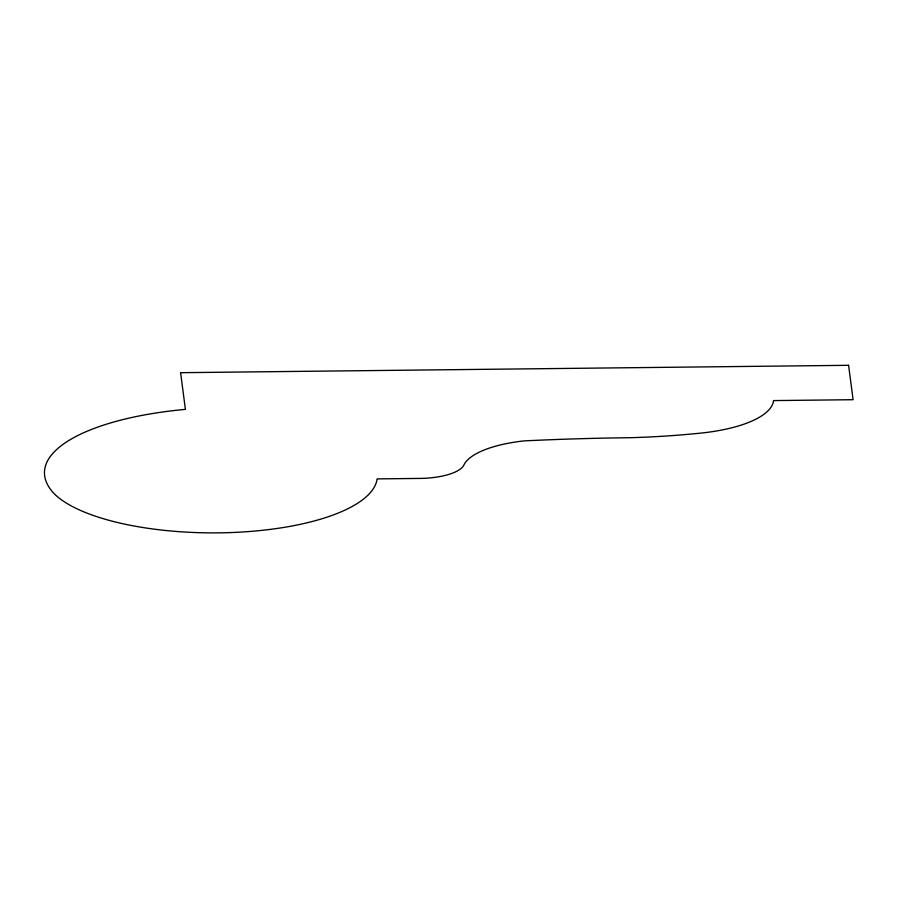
<?xml version="1.0" encoding="UTF-8"?>
<svg xmlns="http://www.w3.org/2000/svg" width="898" height="898" viewBox="0 0 898 898"><rect width="100%" height="100%" fill="white"/><g stroke="black" fill="none" stroke-linecap="round" stroke-linejoin="round"><path stroke-width="1.35" d="M848.588 365.306L180.599 372.692L185.403 409.376A192.475 66.463 0.3 0 0 55.553 495.056A166.242 57.405 0.3 0 0 237.151 532.289A166.242 57.405 0.3 0 0 377.126 478.892L421.88 478.398A47.515 16.411 0.3 0 0 463.671 465.501A89.822 31.015 0.3 0 1 523.904 440.907A1001.214 345.719 0.3 0 1 630.677 437.696A344.159 118.839 0.3 0 0 696.522 433.521A103.932 35.886 0.3 0 0 773.537 400.587L853.1 399.7L848.588 365.306"/></g></svg>
